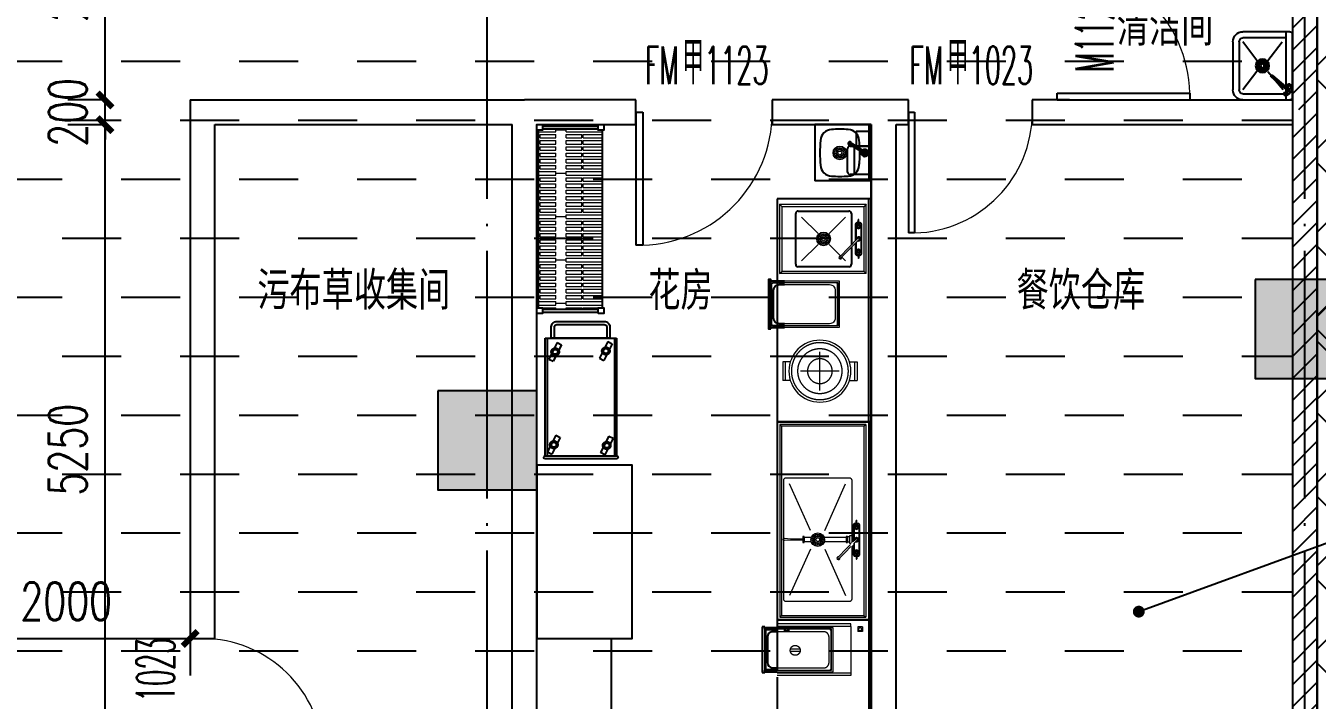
# Model space of a CAD drawing. Header units: millimetres. Extents: x 12325263 to 13848842, y -1463133 to 573208.
# Drawn here: x 12587471 to 12597897, y -833835 to -828389 of the extents above; entities that cross this region are included whole.
import ezdxf
from ezdxf.xclip import XClip

# ---------------------------------------------------------------- set-up
doc = ezdxf.new("R2010")
doc.units = ezdxf.units.MM
doc.header["$LTSCALE"] = 1000
doc.header["$XCLIPFRAME"] = 0
for name, pattern in [('CACHE', [0.375, 0.25, -0.125]), ('DASHED', [19.05, 12.7, -6.35]), ('DOTE', [2.42, 2, -0.2, 0.02, -0.2]), ('HIDDEN', [9.525, 6.35, -3.175])]:
    doc.linetypes.add(name, pattern=pattern)
for name, color, linetype in [('A-ANNO-DIMS', 83, 'Continuous'), ('A-ANNO-TEXT', 7, 'Continuous'), ('A-AXIS', 16, 'DOTE'), ('A-COLS', 6, 'Continuous'), ('A-WALL', 5, 'Continuous'), ('A-WALL-PATT', 8, 'Continuous'), ('A_WALL(防火墙)', 151, 'Continuous'), ('AXIS', 3, 'Continuous'), ('DOOR_FIRE', 1, 'Continuous'), ('DOOR_FIRE_TEXT', 7, 'Continuous'), ('fur202301', 252, 'Continuous'), ('PUB_DIM', 83, 'Continuous'), ('PUB_HATCH', 8, 'Continuous'), ('WALL', 5, 'Continuous'), ('WALL-SHATCH', 8, 'Continuous'), ('WINDOW', 4, 'Continuous'), ('WINDOW_TEXT', 7, 'Continuous'), ('地下室柱网$0$0q-柱0', 8, 'Continuous'), ('地下室柱网$0$0q-柱填充', 8, 'Continuous'), ('建筑-楼板开洞', 251, 'Continuous')]:
    doc.layers.add(name, color=color, linetype=linetype)
doc.layers.add('地下室柱网$0$9', color=8, linetype='Continuous', plot=False)
doc.styles.add('_TCH_DIM_T3', font='SIMPLEX.shx', dxfattribs={"width": 0.705882, "bigfont": 'GBCBIG.shx'})
doc.styles.add('_TCH_WINDOW', font='SIMPLEX', dxfattribs={"width": 0.7, "height": 3.5, "bigfont": 'GBCBIG'})
doc.styles.add('TITXV', font='', dxfattribs={"width": 0.7})
doc.styles.get('TITXV').set_extended_font_data('SimSun')
doc.dimstyles.new('_TCH_ARCH&&120', dxfattribs={"dimtxt": 306, "dimasz": 120, "dimexe": 300, "dimexo": 360, "dimgap": 147, "dimtad": 1, "dimdec": 0, "dimzin": 0, "dimdsep": 46, "dimtxsty": '_TCH_DIM_T3', "dimblk": 'ARCHTICK', "dimcen": 0.09, "dimclrt": 7, "dimazin": 2, "dimtfac": 1, "dimtdec": 0, "dimtix": 1, "dimtmove": 2, "dimatfit": 3, "dimfxl": 1, "dimfxlon": 1, "dimtolj": 1, "dimtzin": 0, "dimarcsym": 0})
pattern_1 = [(45, (0, 89.76), (-88.388383, 88.388383), [])]

# ---------------------------------------------------------------- blocks, each defined once
blk = doc.blocks.new('adgshg13-A$C7F010FC0')
at = {"layer": 'WALL-SHATCH'}
h = blk.add_hatch(color=256, dxfattribs=at)
h.dxf.hatch_style = 1
h.paths.add_polyline_path([(-60384, -16881), (-763, 197), (12588, -13153), (12588, -157996), (-162965, -188820), (-171262, -180523), (-171262, -31311), (-150707, -10756), (-131860, -7981), (-99162, -7981), (-99162, -4981), (-76620, -4981), (-70108, -16881)], flags=16)
h.paths.add_polyline_path([(-60091, -16381), (-647, 647), (12988, -12988), (12988, -158332), (-163101, -189250), (-171662, -180689), (-171662, -31145), (-150778, -10261), (-131897, -7481), (-99562, -7481), (-99562, -4581), (-76366, -4581), (-69908, -16381)])
blk = doc.blocks.new('*U495')
at = {"layer": '地下室柱网$0$0q-柱0'}
blk.add_lwpolyline([(-400, -400), (400, -400), (400, 400), (-400, 400)], close=True, dxfattribs=at)
at = {"layer": '地下室柱网$0$0q-柱填充'}
blk.add_solid([(-400, 400), (400, 400), (-400, -400), (400, -400)], dxfattribs=at)
at = {"layer": '地下室柱网$0$9'}
for p, q in [((-400, 400), (400, -400)), ((-400, -400), (400, 400))]:
    blk.add_line(p, q, dxfattribs=at)
blk = doc.blocks.new('A$C4C7A72D3')
at = {"rotation": 9.958774256191969}
blk.add_blockref('*U495', (195851.5, 110914.4), dxfattribs=at)
at = {"layer": 'WALL', "color": 1}
blk.add_blockref('adgshg13-A$C7F010FC0', (210433, 205503.6), dxfattribs=at)
blk = doc.blocks.new('qlzw')
at = {"layer": 'A-AXIS'}
for p, q in [((12457766.8, 979489.8), (12457766.8, 1082089.8)), ((12464366.8, 979489.8), (12464366.8, 1082089.8))]:
    blk.add_line(p, q, dxfattribs=at)
blk = doc.blocks.new('_FZH')
blk.add_lwpolyline([(-0.5, -0.5), (0.5, -0.5), (0.5, 0.5), (-0.5, 0.5)], close=True)
at = {"layer": 'PUB_HATCH'}
blk.add_solid([(-0.5, -0.5), (0.5, -0.5), (-0.5, 0.5), (0.5, 0.5)], dxfattribs=at)
blk = doc.blocks.new('asdfdsfds')
at = {"layer": 'A-COLS', "xscale": 800, "yscale": 800, "zscale": 800, "rotation": 270}
for p in [(-6500, 55050), (-13100, 54150)]:
    blk.add_blockref('_FZH', p, dxfattribs=at)
blk = doc.blocks.new('*U1644')
blk.add_line((-293, -20), (1307, -20))
at = {"lineweight": 0}
for p, q in [((-257, -60), (-272, -45)), ((-272, -45), (1286, -45)), ((-257, -60), (1271, -60)), ((1271, -60), (1286, -45)), ((-272, -739), (-257, -724)), ((1271, -724), (1286, -739))]:
    blk.add_line(p, q, dxfattribs=at)
at = {"color": 1, "lineweight": 0}
for p, q in [((554, -113), (505, -116)), ((554, -125), (505, -122)), ((544, -114), (552, -108)), ((544, -124), (552, -130)), ((552, -108), (562, -111)), ((552, -130), (562, -127)), ((803, -271), (653, -124)), ((813, -261), (664, -113)), ((766, -108), (757, -111)), ((766, -130), (757, -127)), ((764, -113), (814, -116)), ((764, -125), (814, -122)), ((774, -114), (766, -108)), ((774, -124), (766, -130))]:
    blk.add_line(p, q, dxfattribs=at)
at = {"color": 1, "lineweight": 9}
for p, q in [((584, -374), (209, -209)), ((735, -374), (1109, -209)), ((584, -490), (209, -659)), ((735, -490), (1109, -659))]:
    blk.add_line(p, q, dxfattribs=at)
blk.add_lwpolyline([(-293, -760), (1307, -760), (1307, 0), (-293, 0)], close=True)
at = {"lineweight": 0}
for points in [[(-272, -45), (-272, -739), (1286, -739), (1286, -45)], [(-257, -60), (-257, -724), (1271, -724), (1271, -60)]]:
    blk.add_lwpolyline(points, dxfattribs=at)
at = {"color": 1, "lineweight": 0}
for points in [[(792, -115), (792, -105, 0.414214), (780, -93), (539, -93, 0.414214), (527, -105), (527, -115)], [(786, -114), (786, -105, 0.414214), (780, -99), (539, -99, 0.414214), (533, -105), (533, -114)], [(527, -123), (527, -133, 0.414214), (539, -145), (675, -145)], [(533, -124), (533, -133, 0.414214), (539, -139), (668, -139)], [(691, -139), (780, -139, 0.414214), (786, -133), (786, -124)], [(697, -145), (780, -145, 0.414214), (792, -133), (792, -123)]]:
    blk.add_lwpolyline(points, format="xyb", dxfattribs=at)
for points in [[(544, -114), (544, -110), (559, -102), (574, -110), (574, -128), (559, -136), (544, -128), (544, -124)], [(674, -123), (674, -110), (659, -102), (644, -110), (644, -128), (659, -136), (663, -134)], [(774, -114), (774, -110), (759, -102), (744, -110), (744, -128), (759, -136), (774, -128), (774, -124)]]:
    blk.add_lwpolyline(points, dxfattribs=at)
at = {"lineweight": 0}
blk.add_lwpolyline([(179, -157), (1139, -157, -0.414214), (1159, -177), (1159, -687, -0.414214), (1139, -707), (179, -707, -0.414214), (159, -687), (159, -177, -0.414214)], format="xyb", close=True, dxfattribs=at)
at = {"color": 1, "lineweight": 0, "ltscale": 3}
for points in [[(690, -160), (690, -172), (624, -172), (624, -157), (644, -157)], [(637, -172), (637, -192), (677, -192), (677, -172)], [(641, -204), (641, -380)], [(669, -157), (690, -157)], [(673, -379), (673, -204)], [(641, -484), (641, -541), (673, -541), (673, -485)], [(652, -653), (652, -553)], [(662, -553), (662, -653)]]:
    blk.add_lwpolyline(points, dxfattribs=at)
for points in [[(681, -204), (681, -192), (633, -192), (633, -204)], [(681, -553), (681, -541), (633, -541), (633, -553)]]:
    blk.add_lwpolyline(points, close=True, dxfattribs=at)
blk.add_lwpolyline([(662, -653), (666, -701, -1.085598), (648, -701), (652, -653)], format="xyb", dxfattribs=at)
at = {"color": 1, "lineweight": 0}
for centre, radius in [((559, -119), 8), ((759, -119), 8), ((659, -432), 55), ((659, -432), 44.5), ((659, -432), 15)]:
    blk.add_circle(centre, radius, dxfattribs=at)
for centre, radius, start, end in [((559, -119), 17.3, 197.9873, 162.0127), ((559, -119), 15, 201.6352, 158.3648), ((659, -119), 17.3, 342.1747, 288.4307), ((659, -119), 15, 346.8271, 283.7584), ((759, -119), 17.3, 17.9873, 342.0127), ((759, -119), 15, 21.6352, 338.3648), ((509, -123), 7.79, 123.9817, 150.4041), ((509, -115), 7.79, 209.5959, 236.0183), ((559, -119), 11, 247.3798, 112.6202), ((559, -119), 9.5, 258.0456, 101.9544), ((659, -119), 11, 0.9822, 269.5265), ((659, -119), 9.5, 11.3739, 259.0473), ((659, -119), 8, 36.4147, 232.9591), ((759, -119), 11, 67.3798, 292.6202), ((759, -119), 9.5, 78.0456, 281.9544), ((810, -123), 7.79, 29.5959, 56.0183), ((810, -115), 7.79, 303.9817, 330.4041), ((808, -266), 12, 169.3341, 101.3715), ((808, -266), 6.65, 226.0134, 46.0134)]:
    blk.add_arc(centre, radius, start, end, dxfattribs=at)
at = {"color": 1, "lineweight": 0, "extrusion": (0, 0, -1)}
for centre, major_axis in [((636, -411), (-6.29, 5.67)), ((646, -403), (-3.44, 7.73)), ((659, -400), (0, 8.47)), ((672, -403), (3.44, 7.73)), ((683, -411), (6.29, 5.67)), ((629, -422), (-8.05, 2.62)), ((690, -422), (8.05, 2.62))]:
    blk.add_ellipse(centre, major_axis=major_axis, ratio=0.257052, dxfattribs=at)
for centre, major_axis in [((627, -435), (8.42, 0.89)), ((632, -448), (7.33, 4.23)), ((641, -458), (4.98, 6.85)), ((653, -463), (1.76, 8.28)), ((666, -463), (-1.76, 8.28)), ((678, -458), (-4.98, 6.85)), ((687, -448), (-7.33, 4.23)), ((691, -435), (-8.42, 0.89))]:
    blk.add_ellipse(centre, major_axis=major_axis, ratio=0.257052, start_param=3.141593, end_param=9.424778, dxfattribs=at)
blk.add_wipeout([(675, -145), (697, -145), (717, -165), (696, -166)])
blk = doc.blocks.new('*U1645')
blk.add_line((-400, -20), (850, -20))
at = {"color": 1, "linetype": 'DASHED', "lineweight": 0}
for p, q in [((-344, -71), (-344, -109)), ((-344, -71), (-306, -71)), ((756, -71), (794, -71)), ((756, -71), (756, -109)), ((794, -71), (794, -109)), ((756, -109), (794, -109)), ((756, -666), (756, -704)), ((756, -666), (794, -666)), ((756, -704), (794, -704)), ((794, -666), (794, -704))]:
    blk.add_line(p, q, dxfattribs=at)
at = {"color": 1, "linetype": 'DASHED', "lineweight": 0, "ltscale": 2}
for p, q in [((-306, -71), (-306, -109)), ((-348, -166), (-368, -166)), ((-368, -166), (-368, -760)), ((-348, -166), (30, -166)), ((-348, -166), (-348, -760)), ((-344, -109), (-306, -109)), ((30, -166), (50, -166)), ((30, -166), (30, -760)), ((50, -166), (50, -760)), ((-336, -308), (-336, -760)), ((18, -308), (-336, -308)), ((18, -760), (18, -308)), ((-324, -320), (-324, -760)), ((6, -320), (-324, -320)), ((-324, -320), (-324, -754)), ((6, -320), (-324, -320)), ((-6, -325), (-311, -325)), ((-305, -386), (-305, -760)), ((-57, -341), (-260, -341)), ((-12, -760), (-12, -386)), ((6, -760), (6, -320)), ((6, -746), (6, -320)), ((-164, -575), (-164, -652)), ((-144, -575), (-144, -652)), ((-344, -666), (-344, -704)), ((-344, -666), (-306, -666)), ((-344, -704), (-306, -704)), ((-306, -666), (-306, -704))]:
    blk.add_line(p, q, dxfattribs=at)
at = {"color": 2, "ltscale": 2}
for p, q in [((-336, -760), (-336, -860)), ((-324, -760), (-324, -860)), ((-324, -767), (-324, -860)), ((-321, -760), (-321, -845)), ((-305, -760), (-305, -794)), ((-12, -794), (-12, -760)), ((4, -760), (4, -845)), ((6, -860), (6, -760)), ((6, -860), (6, -769)), ((18, -860), (18, -760)), ((-343, -860), (-343, -882)), ((-324, -860), (-343, -860)), ((-343, -882), (24, -882)), ((-324, -860), (6, -860)), ((-324, -860), (6, -860)), ((-311, -855), (-6, -855)), ((-260, -839), (-57, -839)), ((24, -860), (6, -860)), ((24, -882), (24, -860))]:
    blk.add_line(p, q, dxfattribs=at)
for points in [[(62, -760), (850, -760), (850, 0), (-400, 0), (-400, -760)], [(-400, -760), (-273, -760)]]:
    blk.add_lwpolyline(points)
at = {"color": 1, "linetype": 'DASHED', "ltscale": 2}
for points in [[(-336, -760), (-321, -760)], [(-321, -760), (-305, -760)], [(-303, -760), (-10, -760)], [(-10, -760), (0, -760)], [(17, -760), (18, -760)]]:
    blk.add_lwpolyline(points, dxfattribs=at)
at = {"color": 1, "linetype": 'DASHED', "lineweight": 0, "ltscale": 2}
for centre, radius in [((-325, -90), 12.5), ((-154, -614), 40), ((-325, -685), 12.5)]:
    blk.add_circle(centre, radius, dxfattribs=at)
at = {"color": 1, "linetype": 'DASHED', "lineweight": 0}
for centre in [(775, -90), (775, -685)]:
    blk.add_circle(centre, 12.5, dxfattribs=at)
at = {"color": 1, "linetype": 'DASHED', "lineweight": 0, "ltscale": 2}
for centre, radius, start, end in [((-311, -335), 10, 90, 180), ((-260, -386), 45, 90, 180), ((-57, -386), 45, 0, 90), ((-6, -335), 10, 0, 90)]:
    blk.add_arc(centre, radius, start, end, dxfattribs=at)
at = {"color": 2, "ltscale": 2}
for centre, radius, start, end in [((-260, -794), 45, 180, 270), ((-57, -794), 45, 270, 0), ((-311, -845), 10, 180, 270), ((-6, -845), 10, 270, 0)]:
    blk.add_arc(centre, radius, start, end, dxfattribs=at)
blk = doc.blocks.new('asdgag2019062117353609268')
at = {"lineweight": 13, "ltscale": 8}
for p, q in [((322, 0), (172, 0)), ((172, -62), (172, 0)), ((322, -62), (322, 0)), ((322, -21), (172, -21)), ((172, -539), (172, -601)), ((322, -580), (172, -580)), ((322, -601), (172, -601)), ((322, -539), (322, -601))]:
    blk.add_line(p, q, dxfattribs=at)
at = {"color": 1, "linetype": 'CACHE', "lineweight": 13, "ltscale": 8}
for points in [[(247, -144), (247, -457)], [(90, -301), (403, -301)]]:
    blk.add_lwpolyline(points, dxfattribs=at)
at = {"lineweight": 13, "ltscale": 8}
blk.add_circle((247, -301), 250, dxfattribs=at)
at = {"color": 1, "linetype": 'CACHE', "lineweight": 13, "ltscale": 8}
for radius in [230, 180, 100]:
    blk.add_circle((247, -301), radius, dxfattribs=at)
blk = doc.blocks.new('*U1646')
at = {"lineweight": 0, "ltscale": 10}
for p, q in [((520, -740), (520, -40)), ((520, -40), (540, -60)), ((1080, -40), (520, -40)), ((520, -40), (540, -60)), ((540, -60), (1060, -60)), ((540, -60), (540, -720)), ((1060, -60), (1080, -40)), ((1060, -60), (1080, -40)), ((1060, -720), (1060, -60)), ((1080, -40), (1080, -740)), ((540, -720), (520, -740)), ((540, -720), (520, -740)), ((1060, -720), (540, -720)), ((1080, -740), (1060, -720)), ((1080, -740), (1060, -720)), ((520, -740), (1080, -740))]:
    blk.add_line(p, q, dxfattribs=at)
at = {"lineweight": 0}
for p, q in [((695, -97), (645, -101)), ((685, -98), (693, -92)), ((693, -92), (702, -96)), ((953, -246), (805, -97)), ((907, -92), (898, -96)), ((905, -97), (955, -101)), ((915, -98), (907, -92)), ((695, -110), (645, -106)), ((685, -109), (693, -115)), ((693, -115), (702, -111)), ((944, -255), (794, -108)), ((907, -115), (898, -111)), ((905, -110), (955, -106)), ((915, -109), (907, -115))]:
    blk.add_line(p, q, dxfattribs=at)
for p, q in [((575, -590), (575, -180)), ((595, -160), (847, -160)), ((868, -160), (1005, -160)), ((1025, -180), (1025, -590)), ((1005, -610), (595, -610))]:
    blk.add_line(p, q)
at = {"color": 1, "lineweight": 9, "ltscale": 10}
for p, q in [((756, -341), (623, -208)), ((946, -239), (978, -208)), ((844, -341), (937, -248)), ((756, -429), (623, -563)), ((844, -429), (978, -563))]:
    blk.add_line(p, q, dxfattribs=at)
for points in [[(477, -760), (2277, -760), (2277, 0), (477, 0)], [(477, -760), (2277, -760), (2277, -20), (477, -20)]]:
    blk.add_lwpolyline(points, close=True)
at = {"lineweight": 0}
for points in [[(933, -99), (933, -89, 0.414214), (921, -77), (680, -77, 0.414214), (668, -89), (668, -99)], [(927, -99), (927, -89, 0.414214), (921, -83), (680, -83, 0.414214), (674, -89), (674, -99)], [(668, -108), (668, -117, 0.414214), (680, -129), (815, -129)], [(674, -108), (674, -117, 0.414214), (680, -123), (809, -123)], [(831, -123), (921, -123, 0.414214), (927, -117), (927, -108)], [(837, -129), (921, -129, 0.414214), (933, -117), (933, -108)]]:
    blk.add_lwpolyline(points, format="xyb", dxfattribs=at)
for points in [[(685, -98), (685, -95), (700, -86), (715, -95), (715, -112), (700, -121), (685, -112), (685, -109)], [(815, -107), (815, -95), (800, -86), (785, -95), (785, -112), (800, -121), (804, -119)], [(915, -98), (915, -95), (900, -86), (885, -95), (885, -112), (900, -121), (915, -112), (915, -109)]]:
    blk.add_lwpolyline(points, dxfattribs=at)
for centre in [(700, -103), (900, -103)]:
    blk.add_circle(centre, 8, dxfattribs=at)
at = {"color": 1, "lineweight": 0}
for radius in [55, 44.5, 15]:
    blk.add_circle((800, -385), radius, dxfattribs=at)
at = {"lineweight": 0}
for centre, radius, start, end in [((650, -107), 7.79, 123.9817, 150.4041), ((650, -100), 7.79, 209.5959, 236.0183), ((700, -103), 17.3, 197.9873, 162.0127), ((700, -103), 15, 201.6352, 158.3648), ((700, -103), 11, 247.3798, 112.6202), ((700, -103), 9.5, 258.0456, 101.9544), ((800, -103), 17.3, 342.1747, 288.4307), ((800, -103), 15, 346.8271, 283.7584), ((800, -103), 11, 0.9822, 269.5265), ((800, -103), 9.5, 11.3739, 259.0473), ((800, -103), 8, 36.4147, 232.9591), ((900, -103), 17.3, 17.9873, 342.0127), ((900, -103), 15, 21.6352, 338.3648), ((900, -103), 11, 67.3798, 292.6202), ((900, -103), 9.5, 78.0456, 281.9544), ((950, -107), 7.79, 29.5959, 56.0183), ((950, -100), 7.79, 303.9817, 330.4041), ((949, -250), 12, 169.3341, 101.3715), ((949, -250), 6.65, 226.0134, 46.0134)]:
    blk.add_arc(centre, radius, start, end, dxfattribs=at)
for centre, start, end in [((595, -180), 90, 180), ((1005, -180), 360, 90), ((595, -590), 180, 270), ((1005, -590), 270, 360)]:
    blk.add_arc(centre, 20, start, end)
at = {"color": 1, "lineweight": 0}
for centre, major_axis in [((768, -388), (-8.42, -0.89)), ((770, -375), (-8.05, 2.62)), ((772, -401), (-7.33, -4.23)), ((776, -364), (-6.29, 5.67)), ((781, -411), (-4.98, -6.85)), ((787, -356), (-3.44, 7.73)), ((793, -416), (-1.76, -8.28)), ((800, -353), (0, 8.47)), ((807, -416), (1.76, -8.28)), ((813, -356), (3.44, 7.73)), ((819, -411), (4.98, -6.85)), ((824, -364), (6.29, 5.67)), ((828, -401), (7.33, -4.23)), ((830, -375), (8.05, 2.62)), ((832, -388), (8.42, -0.89))]:
    blk.add_ellipse(centre, major_axis=major_axis, ratio=0.257052, dxfattribs=at)
at = {"layer": 'fur202301', "color": 1, "lineweight": 9, "ltscale": 0.5}
for points in [[(1139, -700), (1139, -258), (1515, -258), (1515, -700)], [(1151, -700), (1151, -270), (1503, -270), (1503, -700)]]:
    blk.add_lwpolyline(points, dxfattribs=at)
for points in [[(1153, -700), (1153, -285, -0.414214), (1163, -275), (1491, -275, -0.414214), (1501, -285), (1501, -700)], [(1169, -700), (1169, -336, -0.414214), (1214, -291), (1440, -291, -0.414214), (1485, -336), (1485, -700)]]:
    blk.add_lwpolyline(points, format="xyb", dxfattribs=at)
at = {"layer": 'fur202301', "lineweight": 25, "ltscale": 2}
for points in [[(1139, -810), (1139, -700)], [(1515, -810), (1515, -700)]]:
    blk.add_lwpolyline(points, dxfattribs=at)
for points in [[(1501, -700), (1501, -795, -0.414214), (1491, -805), (1163, -805, -0.414214), (1153, -795), (1153, -700)], [(1485, -700), (1485, -744, -0.414214), (1440, -789), (1214, -789, -0.414214), (1169, -744), (1169, -700)]]:
    blk.add_lwpolyline(points, format="xyb", dxfattribs=at)
at = {"layer": 'fur202301', "lineweight": 25, "ltscale": 0.5}
blk.add_lwpolyline([(1527, -810), (1127, -810), (1127, -830), (1527, -830)], close=True, dxfattribs=at)
blk = doc.blocks.new('*U1649')
at = {"layer": 'fur202301', "lineweight": 0}
h = blk.add_hatch(dxfattribs=at)
h.set_pattern_fill('CAMBRO层板', color=256, pattern_type=2)
h.set_pattern_definition([(0, (-4944.2, -2045), (0, 520), [28, -322]), (0, (-4944.2, -1920), (0, 520), [28, -322]), (90, (-4944.18, -2045.03), (-350, 2e-14), [125, -395]), (90, (-4916.18, -2045.03), (-350, 2e-14), [125, -395]), (0, (-4944.2, -1748), (0, 520), [28, -322]), (0, (-4944.2, -1908), (0, 520), [28, -322]), (90, (-4944.18, -1908.03), (-350, 2e-14), [160, -360]), (90, (-4916.18, -1908.03), (-350, 2e-14), [160, -360]), (0, (-4944.2, -1611), (0, 520), [28, -322]), (0, (-4944.2, -1736), (0, 520), [28, -322]), (90, (-4944.18, -1736.03), (-350, 2e-14), [125, -395]), (90, (-4916.18, -1736.03), (-350, 2e-14), [125, -395]), (0, (-4894.2, -2045), (0, 520), [28, -322]), (0, (-4894.2, -1920), (0, 520), [28, -322]), (90, (-4894.18, -2045.03), (-350, 2e-14), [125, -395]), (90, (-4866.18, -2045.03), (-350, 2e-14), [125, -395]), (0, (-4894.2, -1748), (0, 520), [28, -322]), (0, (-4894.2, -1908), (0, 520), [28, -322]), (90, (-4894.18, -1908.03), (-350, 2e-14), [160, -360]), (90, (-4866.18, -1908.03), (-350, 2e-14), [160, -360]), (0, (-4894.2, -1611), (0, 520), [28, -322]), (0, (-4894.2, -1736), (0, 520), [28, -322]), (90, (-4894.18, -1736.03), (-350, 2e-14), [125, -395]), (90, (-4866.18, -1736.03), (-350, 2e-14), [125, -395]), (0, (-4844.2, -2045), (0, 520), [28, -322]), (0, (-4844.2, -1920), (0, 520), [28, -322]), (90, (-4844.18, -2045.03), (-350, 2e-14), [125, -395]), (90, (-4816.18, -2045.03), (-350, 2e-14), [125, -395]), (0, (-4844.2, -1748), (0, 520), [28, -322]), (0, (-4844.2, -1908), (0, 520), [28, -322]), (90, (-4844.18, -1908.03), (-350, 2e-14), [160, -360]), (90, (-4816.18, -1908.03), (-350, 2e-14), [160, -360]), (0, (-4844.2, -1611), (0, 520), [28, -322]), (0, (-4844.2, -1736), (0, 520), [28, -322]), (90, (-4844.18, -1736.03), (-350, 2e-14), [125, -395]), (90, (-4816.18, -1736.03), (-350, 2e-14), [125, -395]), (0, (-4794.2, -2045), (0, 520), [28, -322]), (0, (-4794.2, -1920), (0, 520), [28, -322]), (90, (-4794.18, -2045.03), (-350, 2e-14), [125, -395]), (90, (-4766.18, -2045.03), (-350, 2e-14), [125, -395]), (0, (-4794.2, -1748), (0, 520), [28, -322]), (0, (-4794.2, -1908), (0, 520), [28, -322]), (90, (-4794.18, -1908.03), (-350, 2e-14), [160, -360]), (90, (-4766.18, -1908.03), (-350, 2e-14), [160, -360]), (0, (-4794.2, -1611), (0, 520), [28, -322]), (0, (-4794.2, -1736), (0, 520), [28, -322]), (90, (-4794.18, -1736.03), (-350, 2e-14), [125, -395]), (90, (-4766.18, -1736.03), (-350, 2e-14), [125, -395]), (0, (-4744.2, -2045), (0, 520), [28, -322]), (0, (-4744.2, -1920), (0, 520), [28, -322]), (90, (-4744.18, -2045.03), (-350, 2e-14), [125, -395]), (90, (-4716.18, -2045.03), (-350, 2e-14), [125, -395]), (0, (-4744.2, -1748), (0, 520), [28, -322]), (0, (-4744.2, -1908), (0, 520), [28, -322]), (90, (-4744.18, -1908.03), (-350, 2e-14), [160, -360]), (90, (-4716.18, -1908.03), (-350, 2e-14), [160, -360]), (0, (-4744.2, -1611), (0, 520), [28, -322]), (0, (-4744.2, -1736), (0, 520), [28, -322]), (90, (-4744.18, -1736.03), (-350, 2e-14), [125, -395]), (90, (-4716.18, -1736.03), (-350, 2e-14), [125, -395]), (0, (-4694.2, -2045), (0, 520), [28, -322]), (0, (-4694.2, -1920), (0, 520), [28, -322]), (90, (-4694.18, -2045.03), (-350, 2e-14), [125, -395]), (90, (-4666.18, -2045.03), (-350, 2e-14), [125, -395]), (0, (-4694.2, -1748), (0, 520), [28, -322]), (0, (-4694.2, -1908), (0, 520), [28, -322]), (90, (-4694.18, -1908.03), (-350, 2e-14), [160, -360]), (90, (-4666.18, -1908.03), (-350, 2e-14), [160, -360]), (0, (-4694.2, -1611), (0, 520), [28, -322]), (0, (-4694.2, -1736), (0, 520), [28, -322]), (90, (-4694.18, -1736.03), (-350, 2e-14), [125, -395]), (90, (-4666.18, -1736.03), (-350, 2e-14), [125, -395]), (0, (-4644.2, -2045), (0, 520), [28, -322]), (0, (-4644.2, -1611), (0, 520), [28, -322]), (90, (-4644.18, -2045.03), (-350, 2e-14), [434, -86]), (90, (-4616.18, -2045.03), (-350, 2e-14), [434, -86]), (90, (-4629.5, -1610.93), (-350, 2e-14), [43.033, -476.967]), (90, (-4629.5, -2087.9), (-350, 2e-14), [42.776, -477.224])])
h.paths.add_polyline_path([(35, -45), (45, -45), (45, -10), (1480, -10), (1480, -45), (1490, -45), (1490, -495), (1480, -495), (1480, -530), (45, -530), (45, -495), (35, -495)])
for points in [[(0, -45), (45, -45), (45, 0), (0, 0)], [(1480, -45), (1525, -45), (1525, 0), (1480, 0)], [(35, -45), (45, -45), (45, -10), (1480, -10), (1480, -45), (1490, -45), (1490, -495), (1480, -495), (1480, -530), (45, -530), (45, -495), (35, -495)], [(0, -540), (45, -540), (45, -495), (0, -495)], [(1480, -540), (1525, -540), (1525, -495), (1480, -495)]]:
    blk.add_lwpolyline(points, close=True)
for points in [[(10, -495), (10, -45)], [(35, -495), (35, -45)], [(45, -10), (1480, -10)], [(1490, -495), (1490, -45)], [(1515, -495), (1515, -45)], [(45, -530), (1480, -530)]]:
    blk.add_lwpolyline(points)
blk = doc.blocks.new('asdgag2020061209412785162')
for p, q in [((12, -975), (12, -25)), ((29, -975), (29, -25)), ((570, -25), (570, -975)), ((587, -25), (587, -975)), ((587, -975), (12, -975))]:
    blk.add_line(p, q)
at = {"color": 1, "linetype": 'DASHED'}
for p, q in [((39, -167), (107, -33)), ((74, -185), (142, -51)), ((107, -33), (142, -51)), ((466, -173), (534, -40)), ((502, -191), (570, -58)), ((570, -58), (534, -40)), ((74, -185), (39, -167)), ((502, -191), (466, -173)), ((46, -930), (114, -796)), ((82, -948), (150, -815)), ((150, -815), (114, -796)), ((456, -923), (524, -789)), ((491, -941), (559, -807)), ((559, -807), (524, -789)), ((82, -948), (46, -930)), ((491, -941), (456, -923))]:
    blk.add_line(p, q, dxfattribs=at)
for points in [[(587, -25), (12, -25, -1), (12, 0), (587, 0, -1)], [(539, -975), (539, -1066, -0.414214), (494, -1111), (111, -1111, -0.414214), (66, -1066), (66, -975)], [(514, -975), (514, -1066, -0.414214), (494, -1086), (111, -1086, -0.414214), (91, -1066), (91, -975)]]:
    blk.add_lwpolyline(points, format="xyb", close=True)
blk.add_lwpolyline([(66, -1066), (66, -975), (539, -975), (539, -1066, -0.000022), (539, -1066, -0.000022)], format="xyb")
blk.add_lwpolyline([(66, -1066), (66, -975), (539, -975), (539, -1066)])
for centre, radius in [((91, -109), 31.6), ((91, -109), 20), ((518, -115), 31.6), ((518, -115), 20), ((507, -865), 31.6), ((98, -872), 31.6), ((98, -872), 20), ((507, -865), 20)]:
    blk.add_circle(centre, radius, dxfattribs=at)
blk = doc.blocks.new('asdgag2019092010362923561')
for p, q in [((0, 0), (0, -455)), ((0, 0), (455, 0)), ((455, 0), (455, -455)), ((0, -20), (455, -20)), ((221, -48), (144, -171)), ((234, -56), (158, -178)), ((0, -455), (455, -455))]:
    blk.add_line(p, q)
at = {"lineweight": 0}
for radius in [55, 44.5, 15]:
    blk.add_circle((228, -254), radius, dxfattribs=at)
for centre, radius, start, end in [((132, -190), 92.5, 92.9207, 177.5104), ((228, -1010), 918, 92.1814, 96.2504), ((228, -52), 28.5, 254.5053, 221.4947), ((228, -52), 26.5, 255.7812, 220.2188), ((228, -1010), 918, 85.5623, 90.9693), ((228, -52), 12.6, 278.0048, 197.9952), ((228, -52), 8.1, 328.2445, 148.2445), ((228, -1010), 918, 83.7496, 85.5623), ((323, -190), 92.5, 2.4896, 87.0793), ((814, -254), 777, 174.9949, 185.0051), ((151, -174), 12.9, 97.112, 19.5839), ((151, -174), 8.18, 158.7425, 324.4916), ((-359, -254), 777, 354.9949, 5.0051), ((132, -317), 92.5, 182.4896, 267.0793), ((228, 503), 918, 263.7496, 276.2504), ((323, -317), 92.5, 272.9207, 357.5104)]:
    blk.add_arc(centre, radius, start, end)
for centre, major_axis in [((196, -257), (-8.42, -0.89)), ((197, -244), (-8.05, 2.62)), ((200, -270), (-7.33, -4.23)), ((204, -232), (-6.29, 5.67)), ((209, -279), (-4.98, -6.85)), ((214, -224), (-3.44, 7.73)), ((221, -285), (-1.76, -8.28)), ((228, -221), (0, 8.47)), ((234, -285), (1.76, -8.28)), ((241, -224), (3.44, 7.73)), ((246, -279), (4.98, -6.85)), ((251, -232), (6.29, 5.67)), ((255, -270), (7.33, -4.23)), ((258, -244), (8.05, 2.62)), ((259, -257), (8.42, -0.89))]:
    blk.add_ellipse(centre, major_axis=major_axis, ratio=0.257052, dxfattribs=at)
blk = doc.blocks.new('asdgag枧液')
at = {"layer": 'fur202301', "linetype": 'HIDDEN', "ltscale": 400}
blk.add_line((120, -171), (120, 0), dxfattribs=at)
at = {"layer": 'fur202301'}
for p, q in [((350, 0), (350, -171)), ((350, -136), (120, -136)), ((330, -191), (140, -191))]:
    blk.add_line(p, q, dxfattribs=at)
blk.add_lwpolyline([(0, 0), (120, 0), (120, -120), (0, -120)], close=True, dxfattribs=at)
at = {"layer": 'fur202301', "linetype": 'HIDDEN', "ltscale": 400}
blk.add_arc((140, -171), 20, 180, 270, dxfattribs=at)
at = {"layer": 'fur202301'}
blk.add_arc((330, -171), 20, 270, 0, dxfattribs=at)
blk = doc.blocks.new('asdgaga3e6yka3ka3e6k')
at = {"ltscale": 0.5}
for p, q in [((136100, -18890), (136100, -18510)), ((136100, -18540), (136650, -18540)), ((136120, -18490), (136630, -18490)), ((136150, -18890), (136150, -18540)), ((136600, -18540), (136600, -18890)), ((136650, -18510), (136650, -18890)), ((136570, -18920), (136180, -18920)), ((136570, -18970), (136180, -18970))]:
    blk.add_line(p, q, dxfattribs=at)
at = {"ltscale": 10}
for p, q in [((136330, -18687), (136184, -18565)), ((136419, -18687), (136569, -18572)), ((136330, -18776), (136180, -18890)), ((136419, -18776), (136570, -18890))]:
    blk.add_line(p, q, dxfattribs=at)
for radius in [55, 44.5, 15]:
    blk.add_circle((136375, -18732), radius)
at = {"ltscale": 0.5}
for centre, radius, start, end in [((136120, -18510), 20, 90, 180), ((136630, -18510), 20, 0, 90), ((136180, -18890), 80, 180, 270), ((136180, -18890), 30, 180, 270), ((136570, -18890), 80, 270, 0), ((136570, -18890), 30, 270, 0)]:
    blk.add_arc(centre, radius, start, end, dxfattribs=at)
for centre, major_axis in [((136343, -18728), (-8.42, 0.89)), ((136344, -18742), (-8.05, -2.62)), ((136347, -18716), (-7.33, 4.23)), ((136351, -18753), (-6.29, -5.67)), ((136356, -18706), (-4.98, 6.85)), ((136362, -18761), (-3.44, -7.73)), ((136368, -18700), (-1.76, 8.28)), ((136375, -18764), (0, -8.47)), ((136381, -18700), (1.76, 8.28)), ((136388, -18761), (3.44, -7.73)), ((136393, -18706), (4.98, 6.85)), ((136398, -18753), (6.29, -5.67)), ((136402, -18716), (7.33, 4.23)), ((136405, -18742), (8.05, -2.62)), ((136406, -18728), (8.42, 0.89))]:
    blk.add_ellipse(centre, major_axis=major_axis, ratio=0.257052)
blk = doc.blocks.new('asdgagAB')
at = {"ltscale": 5000}
for p, q in [((13.5, 11.8), (-3.4, 21.8)), ((-2.1, 6.7), (143.5, 52.3)), ((2.1, -6.7), (147.7, 39)), ((13.5, 11.8), (13.5, 11.6)), ((13.5, -11.8), (-3.4, -21.8)), ((13.5, -11.8), (14.9, -2.7))]:
    blk.add_line(p, q, dxfattribs=at)
for points in [[(-6.7, 16.1), (7, 39.5, -0.60432), (28.3, 24.5), (13.5, 11.8)], [(-6.7, -16.1), (7, -39.5, 0.60432), (28.3, -24.5), (13.5, -11.8)]]:
    blk.add_lwpolyline(points, format="xyb")
for centre in [(19, 34), (19, -34)]:
    blk.add_circle(centre, 1.37)
for centre, radius, start, end in [((17.9, 0), 29.4, 146.73241, 213.26759), ((0, 0), 7, 107.4078, 287.4078), ((145.6, 45.7), 7, 287.4078, 107.4078)]:
    blk.add_arc(centre, radius, start, end, dxfattribs=at)
for centre, start, end in [((25.7, 43.4), 191.85319, 277.6284), ((25.7, -43.4), 82.3716, 168.14681)]:
    blk.add_arc(centre, 19.1, start, end)
blk = doc.blocks.new('asdgagaw3eyk6a3eyk7')
at = {"layer": 'fur202301'}
blk.add_blockref('asdgaga3e6yka3ka3e6k', (0, 0), dxfattribs=at)
at = {"layer": 'fur202301', "extrusion": (-3.09217e-18, 7.44843e-18, -1), "xscale": -1.2096, "yscale": 1.2096, "zscale": -1.2096, "rotation": 67.45449896212236}
blk.add_blockref('asdgagAB', (-136173, -18513, -1), dxfattribs=at)
blk = doc.blocks.new('sdfgsdffhg')
at = {"layer": 'fur202301'}
blk.add_line((13213, 44870, 0), (13213, 39620), dxfattribs=at)
at = {"layer": 'fur202301', "elevation": 0}
blk.add_lwpolyline([(10513, 40720), (11283, 40720), (11283, 42120), (10513, 42120)], close=True, dxfattribs=at)
at = {"layer": 'fur202301', "linetype": 'ByBlock', "ltscale": 0.1, "extrusion": (-3.05466e-13, -2.29294e-08, 1), "elevation": 0}
blk.add_lwpolyline([(10513, 39620), (10513, 40720), (11113, 40720), (11113, 39620), (10513, 39620)], dxfattribs=at)
at = {"layer": 'fur202301', "linetype": 'ByBlock', "xscale": -1, "rotation": 270}
blk.add_blockref('asdgagaw3eyk6a3eyk7', (35103, -91030, 0), dxfattribs=at)
at = {"layer": 'fur202301', "xscale": -1, "rotation": 270}
blk.add_blockref('*U1649', (11053, 43345, 0), dxfattribs=at)
at = {"layer": 'fur202301', "rotation": 270}
for name, p in [('asdgag2019092010362923561', (13213, 44870)), ('asdgag枧液', (13213, 44817))]:
    blk.add_blockref(name, p, dxfattribs=at)
at = {"layer": 'fur202301', "linetype": 'Continuous', "extrusion": (-0.002717, -3.516e-06, 0.999996), "rotation": 179.9999999999472}
blk.add_blockref('asdgag2020061209412785162', (11168, 42170, -30), dxfattribs=at)
at = {"layer": 'fur202301', "extrusion": (3.516e-06, -0.002717, 0.999996), "xscale": -0.9999999999999996, "rotation": 270.0000005472453}
blk.add_blockref('asdgag2019062117353609268', (13099, 42632, -118), dxfattribs=at)
at = {"layer": 'fur202301', "rotation": 270}
blk.add_blockref('*U1644', (13213, 42177, 0), dxfattribs=at)
for name, p in [('*U1646', (13213, 44747, 0)), ('*U1645', (13213, 40470))]:
    blk.add_blockref(name, p, dxfattribs=at)
blk = doc.blocks.new('_ArchTick')
at = {"color": 0, "linetype": 'ByBlock', "const_width": 0.4}
blk.add_lwpolyline([(-0.5, -0.5), (0.5, 0.5)], dxfattribs=at)
blk = doc.blocks.new('*D4286')
at = {"layer": 'A-ANNO-DIMS', "color": 0, "lineweight": -2, "transparency": 16777216}
for p, q in [((12586797, -833336), (12586797, -833637)), ((12586797, -833337), (12588797, -833337)), ((12588797, -833336), (12588797, -833637))]:
    blk.add_line(p, q, dxfattribs=at)
at = {"layer": 'Defpoints', "color": 0, "transparency": 16777216}
for p in [(12586797, -832137), (12588797, -832137), (12588797, -833337)]:
    blk.add_point(p, dxfattribs=at)
at = {"layer": 'A-ANNO-DIMS', "color": 0, "lineweight": -2, "transparency": 16777216, "xscale": 120, "yscale": 120, "zscale": 120, "rotation": 180}
blk.add_blockref('_ArchTick', (12586797, -833337), dxfattribs=at)
at = {"layer": 'A-ANNO-DIMS', "color": 0, "lineweight": -2, "transparency": 16777216, "xscale": 120, "yscale": 120, "zscale": 120}
blk.add_blockref('_ArchTick', (12588797, -833337), dxfattribs=at)
at = {"layer": 'A-ANNO-DIMS', "color": 7, "transparency": 16777216, "insert": (12587797, -833037), "char_height": 306, "attachment_point": 5, "style": '_TCH_DIM_T3'}
blk.add_mtext('\\A1;2000', dxfattribs=at)
blk = doc.blocks.new('*D4759')
at = {"layer": 'Defpoints', "color": 0, "transparency": 16777216}
for p in [(12588110, -826987), (12588997, -826987), (12588997, -828987)]:
    blk.add_point(p, dxfattribs=at)
at = {"layer": 'PUB_DIM', "color": 0, "lineweight": -2, "transparency": 16777216}
for p, q in [((12588111, -826987), (12587810, -826987)), ((12588110, -828987), (12588110, -826987)), ((12588111, -828987), (12587810, -828987))]:
    blk.add_line(p, q, dxfattribs=at)
at = {"layer": 'PUB_DIM', "color": 0, "lineweight": -2, "transparency": 16777216, "xscale": 120, "yscale": 120, "zscale": 120}
for p, rotation in [((12588110, -826987), 90), ((12588110, -828987), 270)]:
    blk.add_blockref('_ArchTick', p, dxfattribs=dict(at, rotation=rotation))
at = {"layer": 'PUB_DIM', "color": 7, "transparency": 16777216, "insert": (12587810, -827987), "char_height": 306, "attachment_point": 5, "rotation": 90, "style": '_TCH_DIM_T3'}
blk.add_mtext('\\A1;2000', dxfattribs=at)
blk = doc.blocks.new('*D4760')
at = {"layer": 'Defpoints', "color": 0, "transparency": 16777216}
for p in [(12588110, -828987), (12588997, -828987), (12588997, -829187)]:
    blk.add_point(p, dxfattribs=at)
at = {"layer": 'PUB_DIM', "color": 0, "lineweight": -2, "transparency": 16777216}
for p, q in [((12588110, -828987), (12588110, -828867)), ((12588111, -828987), (12587810, -828987)), ((12588110, -829187), (12588110, -828987)), ((12588111, -829187), (12587810, -829187)), ((12588110, -829187), (12588110, -829307))]:
    blk.add_line(p, q, dxfattribs=at)
at = {"layer": 'PUB_DIM', "color": 0, "lineweight": -2, "transparency": 16777216, "xscale": 120, "yscale": 120, "zscale": 120}
for p, rotation in [((12588110, -828987), 270), ((12588110, -829187), 90)]:
    blk.add_blockref('_ArchTick', p, dxfattribs=dict(at, rotation=rotation))
at = {"layer": 'PUB_DIM', "color": 7, "transparency": 16777216, "insert": (12587810, -829087), "char_height": 306, "attachment_point": 5, "rotation": 90, "style": '_TCH_DIM_T3'}
blk.add_mtext('\\A1;200', dxfattribs=at)
blk = doc.blocks.new('*D4761')
at = {"layer": 'Defpoints', "color": 0, "transparency": 16777216}
for p in [(12588110, -829187), (12588997, -829187), (12588997, -834437)]:
    blk.add_point(p, dxfattribs=at)
at = {"layer": 'PUB_DIM', "color": 0, "lineweight": -2, "transparency": 16777216}
for p, q in [((12588111, -829187), (12587810, -829187)), ((12588110, -834437), (12588110, -829187)), ((12588111, -834437), (12587810, -834437))]:
    blk.add_line(p, q, dxfattribs=at)
at = {"layer": 'PUB_DIM', "color": 0, "lineweight": -2, "transparency": 16777216, "xscale": 120, "yscale": 120, "zscale": 120}
for p, rotation in [((12588110, -829187), 90), ((12588110, -834437), 270)]:
    blk.add_blockref('_ArchTick', p, dxfattribs=dict(at, rotation=rotation))
at = {"layer": 'PUB_DIM', "color": 7, "transparency": 16777216, "insert": (12587810, -831812), "char_height": 306, "attachment_point": 5, "rotation": 90, "style": '_TCH_DIM_T3'}
blk.add_mtext('\\A1;5250', dxfattribs=at)
blk = doc.blocks.new('$DorLib2D$00000001')
for p, q in [((0.45, 0.975), (0.5, 0.975)), ((0.45, 0), (0.45, 0.975)), ((0.5, 0), (0.5, 0.975)), ((0.5, 0), (0.45, 0))]:
    blk.add_line(p, q)
at = {"lineweight": 13}
blk.add_arc((0.475, 0), 0.975, 91.46928, 180, dxfattribs=at)

msp = doc.modelspace()

# ---------------------------------------------------------------- block references
ref = msp.add_blockref('A$C4C7A72D3', (12385714.9, -906209.5), dxfattribs=dict(rotation=350.041249254255))
XClip(ref).set_block_clipping_path([(223442.8584877662, 85923.1187333744), (220542.7961432356, 85923.1422391906), (220542.8579492103, 89292.823275506), (211526.9150355905, 89292.8101311298), (210631.4331447985, 94392.8080583527), (206113.3685902953, 94392.8025418455), (206001.4315187763, 95030.3127344656), (204376.2826588508, 94744.9613686837), (203364.4570056833, 100506.9030052917), (197947.3947122637, 99555.7482674252), (192482.3428474721, 130679.4765393781), (190118.7804593667, 130264.4504016289), (191623.4071957469, 121695.6427078634), (177046.6486519482, 119136.2011700841), (175707.6223907359, 126760.8483765714), (173902.988371335, 128026.4039125028), (169528.3854461554, 127258.2903269802), (169070.0967394859, 129868.3614864857), (163308.2517458182, 128856.6693391807), (163766.52659606, 126246.6171700556), (159679.1795131005, 125528.9180921423), (170669.6888374612, 62935.797914044), (167222.1989369914, 62330.4650948944), (167939.7759490944, 58243.6808593175), (171386.9528796654, 58848.2912487988), (172857.0656793863, 50477.0032648193), (165962.5026008021, 49266.4230898353), (168037.7813034765, 37447.1796448426), (140649.9584970828, 32638.2390106404), (115387.9799239188, 28202.5781787895), (95598.7254695911, 140907.4332163476), (226939.476109907, 163968.8668500402), (240128.6952811591, 88852.8973128139)])

# ---------------------------------------------------------------- next in the draw order: hatches: boundary and pattern name
at = {"layer": 'A-WALL-PATT'}
h = msp.add_hatch(dxfattribs=at)
h.set_pattern_fill('ANSI37', color=252, scale=300)
h.set_pattern_definition([(45, (0, 0), (-336.759605, 336.759605), []), (135, (0, 0), (-336.759605, -336.759605), [])])
h.paths.add_polyline_path([(12620650.4, -860223), (12617794, -859722), (12618376.9, -856402.6), (12609496.8, -854843.4), (12609496.8, -849665.4), (12605046.8, -848884), (12605046.8, -848236.8), (12604796.8, -848236.8), (12604796.8, -848236.8), (12603396.8, -848236.8), (12603396.8, -842386.7), (12597896.8, -842386.8), (12597896.8, -819486.8), (12597896.6, -810786.8), (12595496.8, -810786.8), (12595496.9, -819486.7), (12580697.2, -819486.7), (12580696.9, -811745.4), (12579138.3, -810186.8), (12574696.8, -810186.7), (12574696.8, -807536.8), (12568846.8, -807536.8), (12568846.8, -810186.8), (12564696.9, -810186.8), (12564696.8, -873736.8), (12561196.8, -873736.8), (12561196.8, -877886.8), (12564696.8, -877886.8), (12564696.8, -886386.8), (12557696.8, -886386.8), (12557696.8, -898386.9), (12504241.6, -898386.9), (12504241.6, -783958), (12634041.3, -783958), (12627930.1, -818762.8)])
at = {"layer": '建筑-楼板开洞'}
h = msp.add_hatch(dxfattribs=at)
h.set_pattern_fill('DASH', color=256, scale=500)
h.set_pattern_definition([(0, (0, 0), (476.25, 476.25), [476.25, -476.25])])
h.paths.add_polyline_path([(12597696.7, -842386.8), (12590696.8, -842386.9), (12590697.1, -843986.8), (12595796.8, -843986.9), (12595797.1, -849736.9), (12588796.8, -849736.8), (12588796.8, -851936.8), (12564896.8, -851936.8), (12564896.8, -816186.8), (12568846.8, -816186.8), (12568846.8, -816040), (12568846.8, -807536.8), (12574696.8, -807536.8), (12574696.8, -810386.8), (12575896.8, -810386.8), (12579055.2, -810386.8), (12580496.9, -811828.2), (12580696.9, -819086.9), (12595696.9, -819086.7), (12595696.9, -812786.8), (12597696.7, -812786.8)])

# ---------------------------------------------------------------- next in the draw order: linework, layer by layer
at = {"layer": 'A_WALL(防火墙)'}
for p, q in [((12597896.8, -826886.8), (12597896.8, -829086.8)), ((12597896.8, -829086.8), (12597896.9, -834536.8))]:
    msp.add_line(p, q, dxfattribs=at)
at = {"layer": 'PUB_HATCH', "color": 6, "elevation": 0}
msp.add_lwpolyline([(12603396.8, -842386.7), (12597896.8, -842386.8), (12597896.8, -819486.8), (12597896.6, -810786.8), (12595496.8, -810786.8), (12595496.9, -819486.7), (12580697.2, -819486.7), (12580696.9, -811745.4), (12579138.3, -810186.8), (12574696.8, -810186.7), (12574696.8, -807536.8), (12568846.8, -807536.8), (12568846.8, -810186.8), (12564696.9, -810186.8), (12564696.8, -873736.8), (12561196.8, -873736.8), (12561196.8, -877886.8), (12564696.8, -877886.8), (12564696.8, -886386.8), (12557696.8, -886386.8), (12557696.8, -898386.9), (12504241.6, -898386.9)], dxfattribs=at)
at = {"layer": '建筑-楼板开洞'}
msp.add_lwpolyline([(12597696.7, -842386.8), (12590696.8, -842386.9), (12590697.1, -843986.8), (12595796.8, -843986.9), (12595797.1, -849736.9), (12588796.8, -849736.8), (12588796.8, -851936.8), (12564896.8, -851936.8), (12564896.8, -816186.8), (12568846.8, -816186.8), (12568846.8, -816040), (12568846.8, -807536.8), (12574696.8, -807536.8), (12574696.8, -810386.8), (12575896.8, -810386.8), (12579055.2, -810386.8), (12580496.9, -811828.2), (12580696.9, -819086.9), (12595696.9, -819086.7), (12595696.9, -812786.8), (12597696.7, -812786.8)], close=True, dxfattribs=at)

# ---------------------------------------------------------------- next in the draw order: block references
at = {"color": 2}
msp.add_blockref('qlzw', (133430, -1881876.5), dxfattribs=at)
msp.add_blockref('asdfdsfds', (12604296.8, -885886.8))

# ---------------------------------------------------------------- next in the draw order: block references
msp.add_blockref('sdfgsdffhg', (12581083.9, -874056.8, 0))

# ---------------------------------------------------------------- next in the draw order: hatches: boundary and pattern name
at = {"layer": 'A-WALL-PATT'}
h = msp.add_hatch(dxfattribs=at)
h.set_pattern_fill('普通砖', color=256, scale=50, style=0)
h.set_pattern_definition(pattern_1)
h.paths.add_polyline_path([(12597763.5, -826886.8), (12597696.8, -826986.8), (12597696.8, -828986.8), (12597763.5, -829086.8), (12597896.8, -829086.8), (12597896.8, -826886.8)])
h = msp.add_hatch(dxfattribs=at)
h.set_pattern_fill('普通砖', color=256, scale=50, style=0)
h.set_pattern_definition(pattern_1)
h.paths.add_polyline_path([(12597763.5, -829086.8), (12597696.8, -829186.8), (12597696.9, -834436.8), (12597796.8, -834536.8), (12597896.9, -834536.8), (12597896.8, -829086.8)])

# ---------------------------------------------------------------- next in the draw order: linework, layer by layer
at = {"layer": 'A-WALL'}
for p, q in [((12588796.8, -828986.8), (12588796.8, -833336.8)), ((12588796.8, -828986.8), (12591496.8, -828986.8)), ((12592396.8, -828986.8), (12591496.8, -828986.8)), ((12592396.8, -829186.8), (12592396.8, -828986.8)), ((12594396.8, -828986.8), (12593496.8, -828986.8)), ((12593496.8, -828986.8), (12593496.8, -829186.8)), ((12594596.8, -828986.8), (12594396.8, -828986.8)), ((12594596.8, -829186.8), (12594596.8, -828986.8)), ((12595696.8, -828986.8), (12595596.8, -828986.8)), ((12595596.8, -828986.8), (12595596.8, -829186.8)), ((12595896.8, -828986.8), (12595696.8, -828986.8)), ((12595896.8, -828986.8), (12597696.8, -828986.8)), ((12588996.8, -833336.8), (12588996.8, -829186.8)), ((12588996.8, -829186.8), (12591396.8, -829186.8)), ((12591396.8, -834436.8), (12591396.8, -829186.8)), ((12591596.8, -829186.8), (12592396.8, -829186.8)), ((12591596.8, -834436.8), (12591596.8, -829186.8)), ((12593496.8, -829186.8), (12594296.8, -829186.8)), ((12594296.8, -834436.8), (12594296.8, -829186.8)), ((12594496.8, -829186.8), (12594596.8, -829186.8)), ((12594496.8, -834436.8), (12594496.8, -829186.8)), ((12595596.8, -829186.8), (12595796.8, -829186.8)), ((12595796.8, -829186.8), (12597696.8, -829186.8)), ((12588796.8, -833336.8), (12588996.8, -833336.8))]:
    msp.add_line(p, q, dxfattribs=at)
at = {"layer": 'A_WALL(防火墙)'}
for p, q in [((12597696.8, -826986.8), (12597696.8, -828986.8)), ((12597696.8, -829186.8), (12597696.9, -834436.8))]:
    msp.add_line(p, q, dxfattribs=at)
at = {"layer": 'AXIS'}
msp.add_line((12596456.7, -833120), (12598830, -832250), dxfattribs=at)
at = {"layer": 'AXIS', "const_width": 48}
msp.add_lwpolyline([(12596434.2, -833128.3, 1), (12596479.2, -833111.7, 1)], format="xyb", close=True, dxfattribs=at)

# ---------------------------------------------------------------- next in the draw order: block references
at = {"layer": 'DOOR_FIRE', "zscale": 200}
for p, xscale, yscale in [((12592946.8, -829086.8), -1100, -1100), ((12595096.8, -829086.8), -1000, -1000)]:
    msp.add_blockref('$DorLib2D$00000001', p, dxfattribs=dict(at, xscale=xscale, yscale=yscale))
at = {"layer": 'DOOR_FIRE', "xscale": -1000, "yscale": -1000, "zscale": 200, "rotation": 90.00000511782468}
msp.add_blockref('$DorLib2D$00000001', (12588896.8, -833836.8), dxfattribs=at)
at = {"layer": 'WINDOW'}
ref = msp.add_blockref('$DorLib2D$00000001', (12595796.8, -828436.8), dxfattribs=dict(at, xscale=-1100, yscale=-1100, zscale=200, rotation=90.00000511783936))
ref.add_attrib('A', 'M1123', (12596253, -828760.8), dxfattribs={"layer": 'WINDOW_TEXT', "height": 306, "rotation": 90.00001, "style": '_TCH_WINDOW', "width": 0.494118})

# ---------------------------------------------------------------- next in the draw order: texts
at = {"layer": 'A-ANNO-TEXT', "style": 'TITXV', "width": 0.7}
for s, p in [('清洁间', (12596280, -828520)), ('污布草收集间', (12589340, -830652.1)), ('花房', (12592496.8, -830653.7)), ('餐饮仓库', (12595470, -830652.1))]:
    msp.add_text(s, height=271.9, dxfattribs=at).set_placement(p)
at = {"layer": 'DOOR_FIRE_TEXT', "style": '_TCH_WINDOW'}
for s, height, width, p in [('FM', 306, 0.494118, (12592469.5, -828860.9)), ('甲', 347.2, 0.7, (12592771.9, -828860.9)), ('1123', 306, 0.494118, (12592948.9, -828860.9)), ('FM', 306, 0.494118, (12594605.1, -828861)), ('甲', 347.2, 0.7, (12594907.5, -828861)), ('1023', 306, 0.494118, (12595084.5, -828861))]:
    msp.add_text(s, height=height, dxfattribs=dict(at, width=width)).set_placement(p)
at = {"layer": 'DOOR_FIRE_TEXT', "style": '_TCH_WINDOW', "width": 0.494118}
msp.add_text('1023', height=306, rotation=90.00001, dxfattribs=at).set_placement((12588670.9, -833849.1))

# ---------------------------------------------------------------- next in the draw order: dimensions: what is measured, and where the dimension line sits
at = {"layer": 'A-ANNO-DIMS'}
dim = msp.add_aligned_dim(p1=(12586796.8, -832136.8), p2=(12588796.8, -832136.8), distance=-1200, dimstyle='_TCH_ARCH&&120', dxfattribs=at)
dim.commit()
dim.dimension.update_dxf_attribs({"geometry": '*D4286', "text_midpoint": (12587796.8, -833036.8)})
at = {"layer": 'PUB_DIM'}
for p1, p2, picture, middle in [((12588996.8, -828986.8), (12588996.8, -826986.8), '*D4759', (12587810, -827986.8)), ((12588996.8, -829186.8), (12588996.8, -828986.8), '*D4760', (12587810, -829086.8)), ((12588996.8, -834436.8), (12588996.8, -829186.8), '*D4761', (12587810, -831811.8))]:
    dim = msp.add_aligned_dim(p1=p1, p2=p2, distance=886.8, dimstyle='_TCH_ARCH&&120', dxfattribs=at)
    dim.commit()
    dim.dimension.update_dxf_attribs({"geometry": picture, "text_midpoint": middle})

doc.saveas('drawing.dxf')
